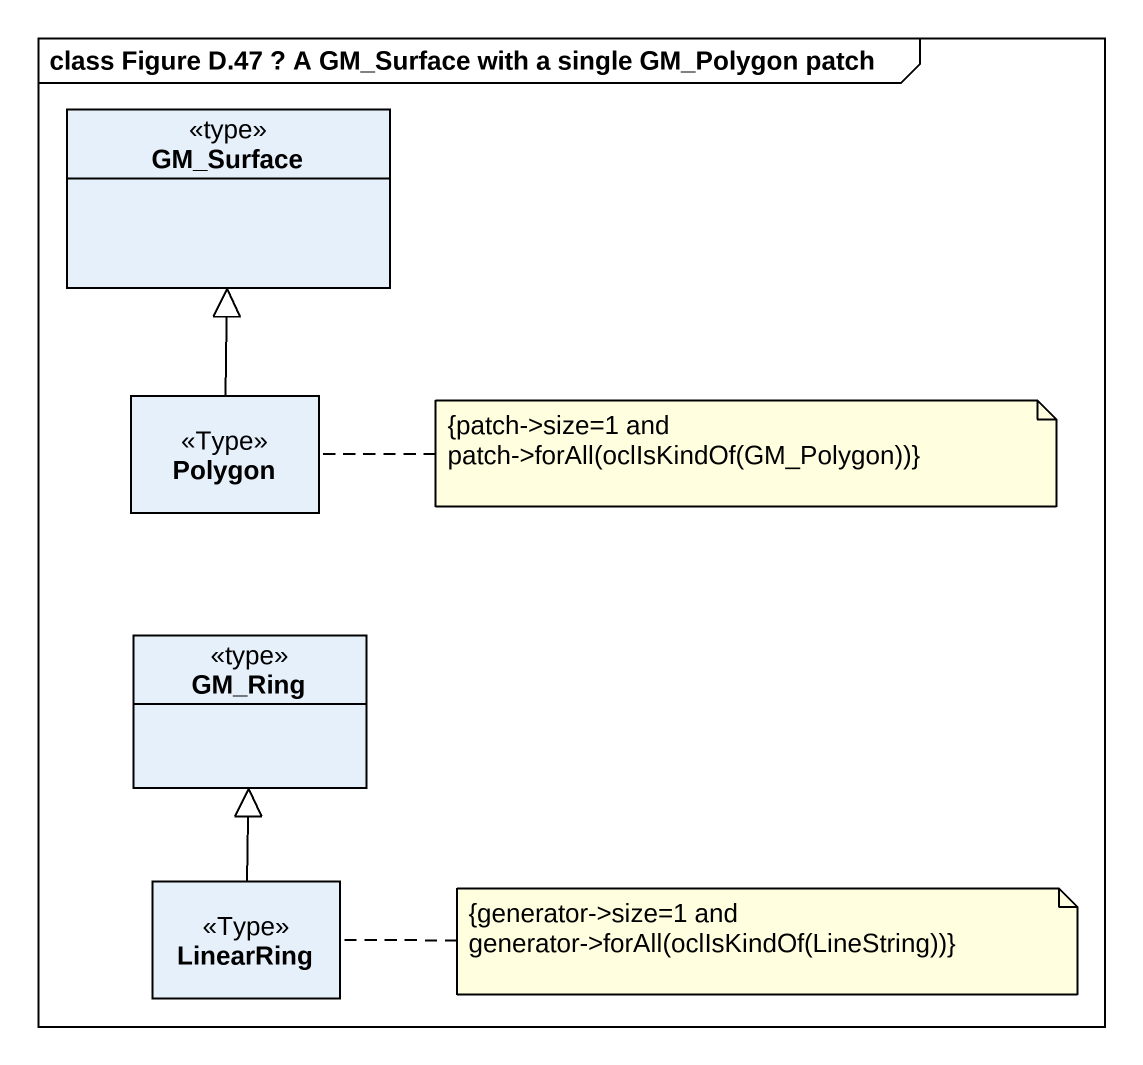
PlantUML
@startuml
mainframe class Figure D.47 ? A GM_Surface with a single GM_Polygon patch
hide circle
hide empty members
class GM_Surface <<type>>
class Polygon <<Type>>
class GM_Ring <<type>>
class LinearRing <<Type>>
Polygon -up-|> GM_Surface
LinearRing -up-|> GM_Ring
note right of Polygon
  {patch->size=1 and
  patch->forAll(oclIsKindOf(GM_Polygon))}
end note
note right of LinearRing
  {generator->size=1 and
  generator->forAll(oclIsKindOf(LineString))}
end note
@enduml
